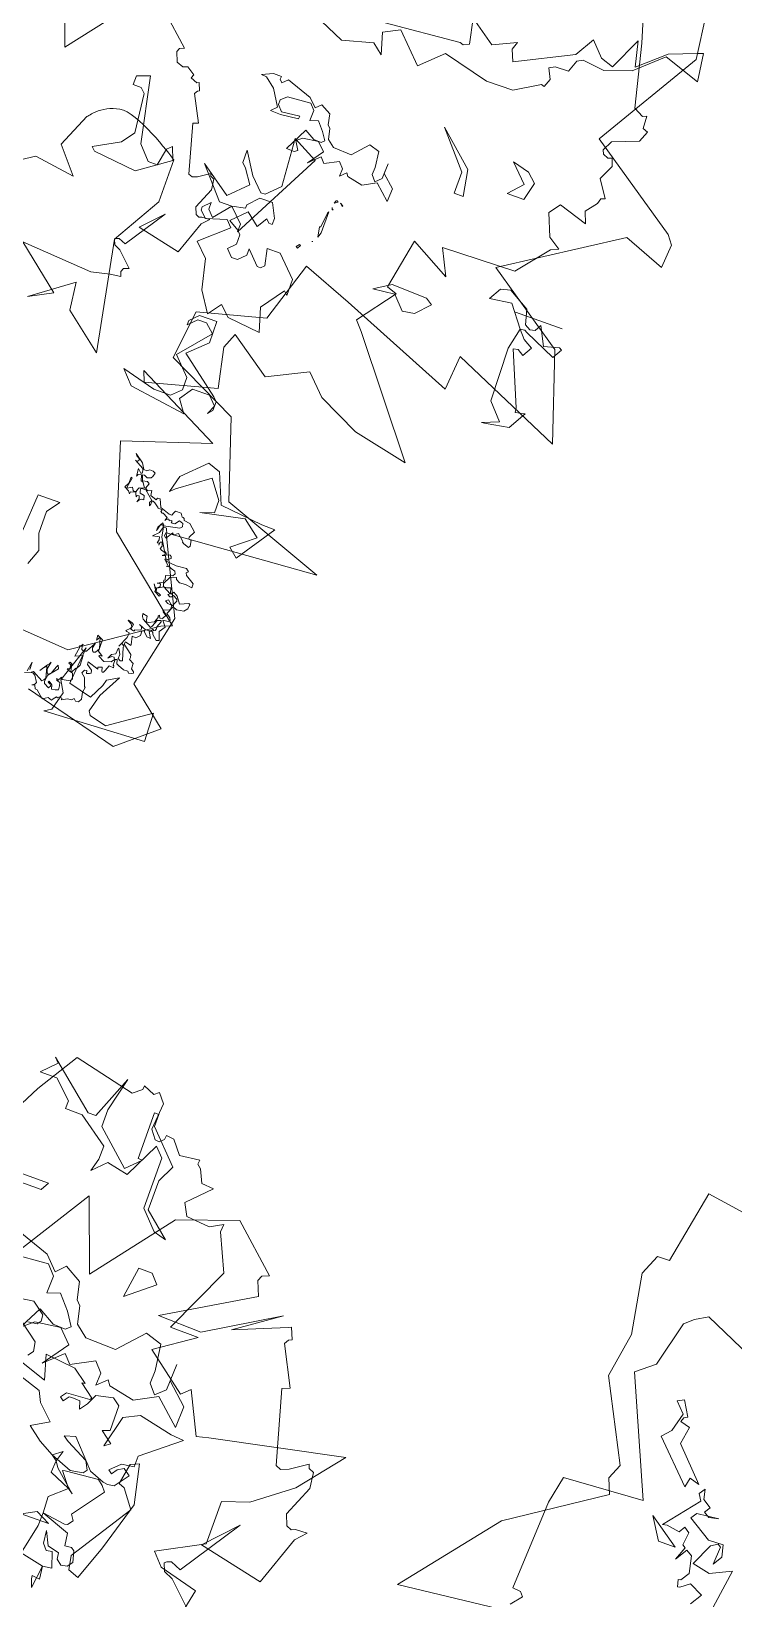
# Model space of a CAD drawing. Header units: metres. Extents: x -71 to 881, y -503 to 661.
# Drawn here: x 257.68 to 260.84, y 305.52 to 312.58 of the extents above; entities that cross this region are included whole.
import ezdxf

# ---------------------------------------------------------------- set-up
doc = ezdxf.new("R2010")
doc.units = ezdxf.units.M
doc.layers.add('ARBRE', color=100, linetype='Continuous', lineweight=13, true_color=0x00ff3f)

# ---------------------------------------------------------------- blocks, each defined once
blk = doc.blocks.new('WMF2', base_point=(0, 0.01))
at = {"color": 251, "lineweight": 0, "true_color": 0x636466}
for points in [[(81.23, -212.64), (86.45, -202.37)], [(202.85, -164.87), (210.8, -168.41), (212.43, -167.44), (213.62, -166.42), (215.13, -160.27), (217.5, -158.38), (210.72, -142.97), (221.5, -142.28), (222.26, -138.6), (222.84, -126.51), (221.75, -126.41), (221.24, -125.83), (222.46, -124.38)], [(62.22, -27.79), (49.27, -24.43), (44.16, -28.75), (49.49, -33.04), (47.38, -42.86), (52.22, -53.02), (31.88, -54.47), (45.91, -59.56), (49.4, -70.11), (59.14, -74.81), (58.34, -81.44), (49.36, -83.76), (46.84, -91.88), (40.14, -89.34), (24.4, -82.93), (24.01, -87.6), (8.81, -80.93), (12.69, -92.64), (23.58, -100.08), (8.83, -109.56), (3.27, -107.44), (3.01, -110.61), (3.9, -111.79), (16.57, -120.44), (8.22, -134.47), (9.81, -146.85)], [(41.63, -148.52), (39.67, -158.01), (44.92, -159.4), (46.44, -161.06), (40.43, -164.26), (40.42, -170.12), (36.91, -171.27), (31.95, -175.08), (27.13, -180.99), (44.83, -177.37), (46.41, -176.96), (49.12, -182.48), (50.2, -181.46), (55.69, -185.68), (50.55, -189.17), (54.41, -189.22), (50.23, -198.2), (52.48, -203.12), (52.39, -204.21), (54.12, -203.26), (57.28, -203.53), (58.15, -205.15), (55.25, -208.11), (56.89, -208.24), (57.74, -209.97), (58.25, -210.45), (58.2, -211), (60.88, -210.67), (62.28, -212.43), (63.37, -212.54), (63.42, -211.98), (64, -211.48), (64.56, -211.53), (65.45, -212.71), (65.14, -216.33), (66.13, -217.51), (66.73, -217.02), (68.24, -217.69), (68.28, -217.15), (69.45, -216.26), (77.76, -218.17), (81.23, -212.64), (81.23, -212.64)], [(205.44, -181.84), (216.23, -183.49), (218.11, -173.58), (219.76, -173.52), (220.92, -170.8), (219.49, -162.84), (220.49, -156.77), (215.08, -146.26), (215.94, -144.26), (215.12, -142.21), (227.2, -134.24), (237.13, -121.84), (221.43, -123.58)], [(75.41, -35.48), (59.11, -34.32), (48.77, -41.31), (47.36, -41.88), (58.37, -50.92), (61.87, -62.25), (50.47, -66), (62.16, -71.92), (61.59, -70.48), (52.23, -72.98), (53.36, -78.3), (52.54, -80.39), (46.99, -76.49), (41.75, -79.1), (39.13, -76.49), (33.51, -73.76), (26.05, -72.12), (37.25, -86.3), (38.33, -87.51), (34.61, -92.45), (35.99, -92.94), (34.69, -99.75), (29.28, -96.73), (30.97, -100.19), (21.09, -100.49), (17.67, -104.7), (16.66, -105.12), (18.28, -106.23), (19.48, -109.18), (18.41, -110.67), (14.49, -109.41), (15.1, -110.95), (13.93, -112.47), (13.73, -113.15), (13.23, -113.37), (14.72, -115.61), (13.76, -117.64), (14.16, -118.66), (14.68, -118.45), (15.39, -118.76), (15.6, -119.27), (14.94, -120.61), (11.56, -121.96), (10.97, -123.39), (11.67, -123.68), (11.74, -125.32), (12.27, -125.11), (13.58, -125.77), (15.6, -134.05), (18.21, -142.77)], [(40.11, -155.63), (43.05, -158.46), (44.35, -159.02), (44.76, -160.04), (44.45, -160.3), (43.92, -160.51), (42.49, -159.91), (37.1, -168.03), (40.97, -163.9), (32.15, -161.95), (29.82, -168.64), (28.52, -170), (30.14, -169.93), (30.65, -169.72), (31.37, -170.03), (31.94, -171.46), (30.17, -175.61), (30.45, -177.74), (31.15, -178.04), (31.35, -178.56), (33.6, -177.07), (34.61, -176.66), (35.32, -176.96), (38.04, -186.65), (37.02, -187.05), (39.7, -192.27), (39.35, -192.88), (38.94, -193.04), (39.56, -194.57), (39.97, -194.4), (46.81, -191.62), (41.05, -195.63), (50.47, -189.97), (56.38, -190.15), (44.99, -196.88), (45.76, -198.84), (45.47, -199.54), (44.55, -199.92), (50.64, -205.39), (58.51, -202.62), (66.66, -192.17), (70.16, -201.76), (80.62, -185.19)], [(57.77, -28.84), (58.63, -30.3), (56.93, -35.37), (57.37, -30.33), (54.22, -29.5), (53.25, -31.47), (53.04, -32.3), (51.55, -33.16), (53.17, -30.11), (53.78, -27.79), (53.47, -27.25), (51.12, -26.63), (45.81, -30.31), (45.66, -26.44), (59.37, -25.77), (58.42, -26.33), (57.77, -28.84), (57.77, -28.84)], [(57.77, -59.77), (57.34, -59.74), (56.99, -59.99), (56.55, -59.99), (56.22, -59.81), (56.35, -59.33), (56.48, -59.08), (57.01, -58.91), (57.45, -59.12), (57.71, -59.07), (57.42, -58.35), (56.8, -58.47), (56.47, -58.28), (56.73, -57.56), (56.31, -57.33), (55.87, -57.53), (55.75, -56.92), (54.93, -56.6), (54.8, -56.85), (54.47, -56.9), (54, -55.88), (52.71, -55.43), (52.29, -55.4), (52.19, -55.8), (52.04, -56.06), (51.25, -56.07), (50.96, -55.61), (50.83, -55.62), (50.67, -55.53), (50.58, -55.28), (49.76, -55.18), (48.77, -54.33), (49.22, -53.47), (49.17, -53.21), (48.84, -53.17), (48.7, -52.42), (48.83, -52.17), (49.57, -52.45), (49.82, -52.58), (49.78, -52.67), (50.67, -53.46), (51.2, -53.08), (51.37, -53.18), (51.41, -53.31), (52.03, -52.33), (52.28, -52.54), (52.29, -52.9), (52.25, -52.99), (52.13, -53.02), (52.29, -53.33), (52.38, -53.6), (52.8, -53.6), (52.54, -52.26), (51.6, -50.66), (51.34, -50.52), (51.27, -50.28), (50.74, -50.44), (50.57, -50.33), (50.48, -50.06), (50.84, -49.82), (50.98, -49.78), (50.89, -49.52), (49.55, -49.37), (48.16, -49.5), (47.78, -49.18), (48, -48.98), (47.85, -48.67), (46.68, -47.94), (46.65, -47.37), (47.56, -47.53), (48.39, -47.43), (48.9, -47.71), (48.98, -47.97), (49.76, -47.72), (50.3, -46.68), (50.19, -46.3), (49.75, -46.27), (49.22, -46.45), (49.02, -45.79), (48.86, -45.72), (48.68, -46.06), (48.07, -45.73), (47.44, -44.86), (46.32, -45.35), (46.14, -45.25), (46.23, -44.64), (46.6, -44.17), (47.56, -44.03), (48.1, -44.22), (48.58, -43.15), (48.01, -42.73), (47.85, -42.43), (48.07, -42.2), (48.76, -42.13), (48.17, -41.4), (48.71, -40.58), (48.32, -39.48), (48.7, -39.37), (49.37, -39.95), (49.47, -40.2), (49.63, -40.29), (49.94, -40.13), (49.49, -39.35), (50.01, -39.4), (50.51, -39.88), (50.54, -40.02), (50.86, -39.85), (50.83, -39.28), (51.31, -38.78), (51.84, -38.83), (51.55, -37.7), (51.59, -37.62), (52.39, -37.81), (52.44, -37.5), (51.18, -36.52), (51.08, -36.13), (51.12, -35.83), (50.51, -35.51), (50.45, -34.8), (50.07, -34.49), (50.03, -34.34), (50.2, -34.23), (50.61, -34.11), (50.82, -34.33), (51.37, -34.3), (52.2, -34.62), (52.47, -34.77), (52.63, -35.28), (52.87, -35.21), (52.86, -34.42), (52.76, -34.37), (52.7, -34.11), (53.34, -34.14), (53.62, -33.41), (53.77, -33.15), (53.9, -33.1), (53.97, -33.15), (54.13, -33.69), (54.66, -33.51), (54.57, -33.25), (56.09, -33.72), (56.03, -33.37), (55.31, -32.87), (55.2, -32.49), (55.39, -32.36), (55.77, -32.24), (55.88, -32.62), (56.15, -32.56), (56.36, -32.12), (55.85, -31.63), (55.46, -30.55), (55.3, -30.46), (55.43, -29.76), (55.24, -28.88), (55.5, -28.39), (55.87, -28.34), (56.16, -28.62), (56.42, -28.33), (56.99, -28.28), (57.65, -27.88), (57.72, -28.12), (58.03, -28.17), (58.25, -27.98), (58.41, -28.05), (58.73, -27.66), (58.86, -27.41), (59.43, -27.6), (60.1, -27.17), (61.07, -28.04), (61.37, -28.09), (61.58, -28.52), (61.97, -28.4), (61.62, -28.65), (61.49, -28.9), (62.03, -29.74), (62.37, -29.92), (63.43, -29.61)], [(63.15, -29.91), (62.91, -31.2), (62.89, -30.2)], [(62.59, -29.93), (62.37, -30.14), (60.91, -29.37), (60.7, -29.58), (60.56, -29.85), (60.92, -31.25), (60.95, -31.35), (61.49, -30.77), (61.62, -30.52), (60.95, -31.58), (60.73, -31.77), (60.58, -32.05), (60.79, -31.06), (60.63, -30.55), (60.45, -30.45), (60.1, -30.71), (59.75, -31.73), (59.62, -31.98), (59.42, -31.56), (60.41, -30.31), (60.57, -29.63), (60.56, -29.41), (60.48, -29.15), (59.78, -28.78), (59.61, -29.12), (59.81, -29.35), (60.09, -29.48), (59.99, -29.66), (59.52, -29.31), (59.36, -28.78), (58.88, -28.85), (58.48, -28.96), (58.53, -29.53), (58.63, -29.93), (59.11, -30.07), (59.2, -30.34), (58.98, -30.11), (58.66, -30.69), (58.5, -30.4), (57.42, -30.59), (57.23, -30.94), (57.5, -31.63), (57.97, -31.77), (58.34, -31.96), (58.03, -32.11), (58.06, -32.48), (58.09, -32.59), (58.37, -32.72), (58.26, -32.91), (58, -32.77), (57.77, -31.77), (57.68, -31.73), (57.33, -32.4), (57.28, -32.27), (56.9, -32.97), (56.98, -34.3), (57.97, -33.85), (57.74, -35.15), (57.85, -35.31), (57.61, -35.42), (57.47, -35.67), (57.52, -35.37), (57.39, -34.96), (57.14, -34.83), (56.74, -34.96), (56.01, -36.34), (56.16, -35.64), (56.04, -35.25), (55.87, -35.15), (55.61, -35.22), (55.28, -35.83), (55.72, -37.28), (56, -36.77), (56.07, -37.45), (55.3, -37.06), (55.27, -35.48), (54.61, -35.03), (54.96, -35), (55.02, -34.9), (54.16, -34.45), (53.24, -34.74), (53.05, -35.07), (52.92, -35.12), (53.11, -35.44), (53.43, -35.41), (53.84, -35.06), (53.53, -35.66), (53.04, -35.95), (52.98, -36.7), (52.93, -36.78), (52.55, -36.04), (52.54, -35.47), (52.19, -35.28), (51.91, -35.35), (52.44, -37.08), (52.39, -37.16), (52.45, -37.28), (52.71, -37.43), (52.87, -37.29), (53.01, -37.03), (52.38, -38.45), (52.36, -39.1), (52.67, -39.15), (52.85, -39.25), (52.39, -39.66), (52.26, -39.92), (52.49, -40.27), (53.02, -40.55), (52.98, -40.64), (52.41, -40.45), (52.16, -40.32), (52.31, -39.62), (51.9, -39.53), (51.76, -39.57), (51.81, -39.69), (51.02, -39.94), (51.02, -40.16), (51.11, -40.42), (51.46, -40.59), (50.47, -40.19), (49.85, -40.29), (49.72, -40.33), (49.57, -40.61), (49.49, -40.55), (49.46, -40.43), (49.28, -40.54), (49.15, -40.81), (49.22, -41.05), (48.9, -41.88), (48.95, -42.01), (49.46, -41.85), (49.82, -40.94), (49.95, -40.7), (51.24, -41.37), (51.43, -41.67), (51.53, -42.07), (50.86, -41.92), (50.77, -41.24), (50.48, -41.18), (49.74, -41.56), (49.46, -42.27), (49.5, -42.42), (49.41, -42.59), (49.24, -42.27), (48.89, -42.32), (48.63, -42.83), (49.09, -43.19), (49.12, -43.32), (49.21, -43.37), (48.38, -43.7), (48.25, -43.95), (48.36, -44.36), (48.89, -44.41), (49.31, -44.64), (48.96, -44.87), (48.46, -44.41), (48.27, -44.32), (47.88, -45.08), (47.97, -45.33), (48.55, -45.65), (48.68, -45.4), (48.96, -45.31), (49.3, -45.49), (49.06, -45.7), (50.1, -46.26), (50.9, -45.79), (50.93, -45.72), (50.82, -45.31), (50.42, -45.22), (50.17, -45.09), (50.28, -44.9), (51.03, -45.31), (51.03, -45.54), (51.44, -46.19), (51.18, -45.85), (51.02, -45.76), (50.63, -46.1), (50.58, -46.17), (50.67, -46.44), (50.83, -46.52), (51.09, -46.45), (50.35, -46.83), (50.42, -47.09), (50.26, -47.21), (50.42, -47.72), (49.49, -48.01), (49.31, -48.35), (49.49, -48.67), (50.03, -48.84), (50.3, -48.99), (50.77, -48.92), (50.44, -48.95), (51.22, -49.71), (51.11, -49.74), (51.31, -50.19), (51.71, -50.04), (51.65, -50.13), (51.4, -50.23), (51.47, -50.48), (52.03, -50.67), (52.29, -50.82), (52.12, -51.17), (52.29, -51.69), (52.54, -51.59), (52.57, -51.17), (52.63, -51.43), (52.9, -51.36), (52.76, -51.82), (52.87, -52.23), (53.49, -52.1), (53.75, -52.03), (53.04, -52.74), (52.85, -53.52), (52.92, -53.78), (53.01, -53.82), (53.28, -53.74), (53.5, -52.87), (53.5, -53.31), (53.09, -54.09), (52.87, -53.87), (52.85, -53.74), (50.74, -54.16), (50.47, -54.45), (50.6, -54.86), (51.14, -55.04), (51.55, -54.48), (51.91, -54.45), (52.09, -54.54), (52.03, -54.61), (52.09, -54.76), (52.39, -54.6), (52.42, -54.73), (52.51, -54.77), (52.77, -54.69), (52.92, -54.44), (52.77, -54.92), (53.44, -55.27), (53.59, -55.23), (53.84, -55.36), (53.75, -55.52), (53.79, -55.66), (54.35, -55.63), (54.31, -55.72), (54.95, -56.16), (55.21, -56.29), (55.34, -56.28), (55.36, -55.82), (55.49, -55.58), (55.61, -55.96), (55.42, -56.31), (56.6, -57.37), (57.04, -57.37), (57.3, -57.31), (57.27, -56.95), (57.18, -56.7), (56.58, -56.58), (56.42, -56.07), (56.77, -56.03), (57.04, -55.74), (57.17, -55.49), (57.04, -55.96), (57.15, -56.34), (57.42, -56.28), (57.5, -56.1), (57.66, -56.41), (57.75, -56.66), (58.41, -56.45), (58.45, -56.16), (58.7, -56.5), (59.31, -56.82), (58.99, -57.43), (58.98, -58.29), (58.79, -58.19), (59.04, -56.9), (58.99, -56.77), (58.39, -57.11), (58.15, -56.74), (57.97, -56.66), (57.71, -56.74), (57.66, -57.05), (57.53, -57.31), (56.88, -57.52), (57.28, -58.16), (57.46, -58.26), (57.59, -58.22), (57.82, -59.01), (58.22, -58.91), (58.37, -58.64), (58.47, -59.68), (57.96, -59.2), (57.81, -59.24), (57.85, -59.58), (57.93, -59.84), (59.21, -60.53), (58.92, -60.47), (58.77, -60.73), (58.88, -60.98), (59.17, -61.05), (59.42, -61.39), (58.22, -60.54), (57.77, -59.77), (57.77, -59.77)], [(69.94, -46.89), (69.59, -52), (66.59, -52), (67.83, -50.32), (67.83, -47.34), (67.04, -45.22), (67.83, -43.11)], [(40.86, -56.38), (43.16, -58.19), (49.01, -56.98), (47.19, -57.59), (47.19, -59.3), (49.01, -61.74), (53.04, -58.82), (53.65, -58.19), (53.04, -60.53), (50.1, -63.43), (48.41, -62.83), (46.7, -58.82), (40.86, -58.19), (39.03, -58.19), (42.55, -52.98), (43.78, -54.06), (40.86, -56.38), (40.86, -56.38)], [(64.7, -71.27), (60.09, -70.06), (57.77, -70.06), (56.55, -71.27), (56.55, -72.98), (58.86, -75.3), (55.34, -79.44), (56.55, -80.53), (57.77, -80.53), (58.86, -79.44), (58.86, -80.05), (57.77, -81.14), (55.34, -81.14), (55.34, -78.22), (57.77, -75.92), (52.42, -71.77), (51.91, -71.27), (51.91, -70.06), (52.42, -69.46), (51.91, -70.67), (53.02, -71.77), (55.34, -71.77), (56.55, -70.06), (55.34, -68.37), (63.01, -69.46), (64.7, -71.27), (64.7, -71.27)], [(68.73, -71.99), (73.89, -76.06), (74.34, -79.76), (79.68, -75.87), (76.6, -77.49), (82.66, -82.33), (73, -81.67), (70.51, -82.25), (69.1, -82.43), (69.35, -83.04), (69.14, -83.51), (68.47, -83.79), (70.41, -85.67), (71.27, -86.04), (71.55, -86.71), (71.33, -86.9), (71, -87.03), (70.05, -86.62), (66.45, -92.02), (69.04, -89.28), (63.17, -87.99), (61.62, -92.45), (60.75, -93.34), (61.84, -93.29), (62.18, -93.16), (62.64, -93.37), (63.02, -94.3), (61.86, -97.06), (62.03, -98.49), (62.51, -98.7), (62.64, -99.03), (64.13, -98.04), (64.8, -97.78), (65.29, -97.98), (67.08, -104.41), (66.4, -104.68), (68.19, -108.14), (67.94, -108.55), (67.68, -108.66), (68.1, -109.68), (68.37, -109.56), (69.29, -109.9), (69.08, -110.38), (70.18, -111.12), (70.78, -110.87), (71.7, -111.21), (72.22, -112.5), (72.02, -112.99), (71.4, -113.23), (75.46, -116.88)], [(80.69, -115.04), (86.12, -108.09), (88.43, -114.47)], [(89.03, -90.71), (84.85, -93.45), (79.38, -92.64), (82.27, -96.02), (80.34, -100.54), (80.31, -100.55), (80.25, -100.64), (80.17, -100.76), (80.05, -100.9), (79.89, -101.09), (79.68, -101.28), (79.47, -101.5), (79.2, -101.73), (78.93, -101.95), (78.6, -102.17), (78.25, -102.36), (77.89, -102.55), (77.49, -102.7), (77.07, -102.81), (76.62, -102.9), (76.15, -102.93), (75.62, -102.89), (75.04, -102.76), (74.41, -102.57), (73.74, -102.32), (73.05, -102.03), (72.35, -101.7), (71.67, -101.35), (70.98, -101), (70.34, -100.64), (69.73, -100.29), (69.19, -99.97), (68.7, -99.67), (68.31, -99.43), (68.02, -99.24), (67.83, -99.11), (67.77, -99.08), (67.77, -93.28), (71.55, -86.71), (68.73, -71.99), (68.73, -71.99)], [(18.5, -90.74), (17.84, -93.61), (20.02, -96.45), (22.98, -96.02), (22.05, -97.63), (20.72, -98), (17.93, -96.37), (17.41, -94.37), (16.65, -93.94), (15.97, -94.11), (15.49, -94.96), (14.21, -92.52), (12.21, -93.06), (11.86, -92.86), (12.6, -91.6), (16.89, -93.51), (17.23, -93.72), (17.84, -93.61), (16.91, -92.52), (15.64, -91.79), (16.37, -90.52), (17.22, -91.02), (17.83, -90.91), (14.87, -83.79), (14.78, -83.17), (13.49, -83.45), (14.87, -81.07), (17.86, -80.56), (18.47, -80.47), (16.28, -81.33), (18.28, -83.52), (18.5, -90.74), (18.5, -90.74)], [(55.55, -83.45), (56.85, -81.67), (58.61, -84.37), (59.53, -88.36), (61.31, -90.12), (57.78, -93.28), (58.61, -94.11), (61.31, -93.28), (62.23, -94.11), (62.23, -94.58), (61.31, -95.5), (61.31, -94.58), (60.48, -93.73), (58.61, -95.97), (56.85, -96.33), (56.85, -96.8), (55.55, -98.2), (53.79, -98.2), (52.87, -96.33), (52.87, -95.5), (53.33, -95.5), (53.79, -95.97), (54.63, -94.58), (56.39, -95.97), (58.23, -94.11), (56.85, -93.28), (56.39, -92.81), (56.39, -91.51), (57.31, -90.59), (56.39, -89.66), (55.55, -89.66), (54.63, -90.59), (54.63, -91.51), (52.87, -89.66), (52.41, -89.66), (51.93, -90.12), (52.41, -92.34), (50.63, -92.34), (47.94, -89.66), (47.94, -87.42), (48.41, -87.89), (50.63, -84.84), (49.71, -81.67), (54.16, -82.15), (55.55, -83.45), (55.55, -83.45)], [(30.71, -93.26), (29.79, -92.67), (31.51, -90.88), (33.12, -90.61), (34.74, -92.37), (37.69, -92.07), (35.5, -93.43), (30.71, -93.26), (30.71, -93.26)], [(48.48, -94.16), (48.71, -93.73), (48.96, -93.86), (48.64, -94.24), (48.48, -94.16), (48.48, -94.16)], [(58.61, -95.97), (60.32, -95.97), (63.86, -99.98), (59.71, -97.06), (57.39, -99.38), (58.61, -101.21), (59.21, -101.81), (59.21, -103.52), (57.39, -100.59), (55.69, -98.89), (55.08, -98.89), (53.39, -100.59), (53.87, -107.05), (50.45, -105.22), (56.79, -93.05), (56.79, -94.14), (58.61, -95.97), (58.61, -95.97)], [(12.72, -95.5), (19.16, -95.5), (12.72, -95.5), (12.72, -95.5)], [(46.51, -96.62), (46.65, -96.16), (46.74, -95.97), (46.95, -97.29), (46.8, -97.34), (46.58, -99.41), (46.49, -99.57), (46.51, -96.62), (46.51, -96.62)], [(47.28, -95.16), (47.15, -95.21), (47.28, -95.16), (47.28, -95.16)], [(78.38, -97.12), (74.97, -98.96), (73.76, -100.65), (74.37, -105.9), (74.97, -106.51), (76.08, -106.51), (76.08, -107.72), (74.37, -108.33), (72.54, -99.56), (70.84, -97.73), (69.62, -97.73), (69.14, -100.05), (68.53, -100.65), (67.9, -98.96), (72.05, -96.02), (77.9, -96.64), (78.38, -97.12), (78.38, -97.12)], [(46.06, -100), (46.17, -99.95), (46.26, -100.23), (46.22, -100.08), (46.06, -100), (46.06, -100)], [(45.08, -100.81), (45.46, -101.12), (45.03, -100.9), (45.08, -100.81), (45.08, -100.81)], [(45.94, -101.27), (45.76, -101.16), (46.23, -100.87), (46.06, -101.21), (45.94, -101.27), (45.94, -101.27)], [(41.84, -105.25), (43.62, -104.29), (45.73, -104.74), (46.01, -105.12), (46.77, -104.41), (46.73, -105.44), (47.43, -106.2), (49.22, -105.25), (49.85, -105.94), (51.28, -104.6), (49.82, -106.67), (50.87, -107.74), (52.95, -107.44), (53.69, -106.82), (53.01, -105.71), (53.39, -105.43), (54.48, -105.47), (52.9, -108.54), (51.53, -107.75), (50.51, -107.72), (50.13, -108.07), (50.82, -109.11), (51.79, -110.25), (52.85, -109.93), (52.79, -111.31), (53.49, -112.07), (56.63, -111.82), (57.39, -111.12), (57.42, -110.48), (56.72, -109.72), (54.29, -109.98), (54.31, -109.62), (56.73, -109.36), (58.12, -109.4), (57.43, -110.12), (58.73, -112.28), (60.09, -113.37), (60.82, -113.4), (59.39, -114.07), (58.29, -114.03), (58.31, -113.66), (57.96, -113.28), (57.27, -113.98), (53.82, -112.76), (52.77, -111.68), (52.09, -112.38), (50.71, -111.59), (50.41, -110.19), (50.06, -109.81), (49.75, -108.42), (48.76, -107.65), (46.27, -107.55), (44.45, -109.59), (43.06, -109.17), (42.78, -107.03), (42.83, -106.03), (42.2, -105.27), (41.44, -105.97), (41.35, -108.07), (41.41, -106.7), (39.72, -105.17), (39.79, -103.4), (41.84, -105.25), (41.84, -105.25)], [(41.84, -105.25), (41.63, -105.03), (41.84, -105.25), (41.84, -105.25)], [(31.94, -110.31), (36.07, -115.05), (31.32, -110.9), (30.71, -107.38), (31.94, -107.38), (31.94, -110.31), (31.94, -110.31)], [(23.77, -111.52), (26.08, -113.84), (23.77, -113.24), (22.56, -112.13), (23.16, -109.69), (25.47, -109.69), (23.77, -111.52), (23.77, -111.52)], [(48.11, -125.21), (37.91, -126.12), (37.44, -125.97), (36.67, -126.35), (37.35, -129.67), (33.92, -127.23), (30.88, -128.65), (31.23, -127.59), (30.59, -126.09), (23.17, -129.77), (21.67, -132.34), (19.86, -130.44), (18.12, -129.86), (16.15, -134.19), (15.36, -130.85), (11.87, -133.9), (8.32, -135.28), (7.59, -135.54), (7.07, -131.77), (12.02, -133.45), (15.55, -130.27), (19.06, -129.03), (22.02, -129.38), (22.79, -129), (23.33, -127.38), (25.15, -127.33), (25.92, -126.95), (25.23, -125.56), (25.63, -124.43), (26.08, -124.57), (29.34, -122.59), (32.94, -122.53), (39.22, -124.13), (42.07, -121.37), (45.72, -125.04), (47.88, -123.97), (47.05, -121.13), (48.46, -122.25), (52.55, -121.18), (59.04, -124.03)], [(200.36, -132.4), (199.38, -133.95), (201.26, -134.85), (202.39, -133.98), (202.72, -133.9), (202.93, -134.84), (202.59, -134.91), (201.88, -136.06), (202.37, -138.31), (203.19, -138.84), (204.17, -137.22), (203.51, -139.04), (203.93, -139.29), (203.69, -141.03), (204.43, -141.55), (204.96, -140.74), (206.69, -141.04), (207.29, -140.91), (203.63, -145.45), (204.17, -146.3), (203.66, -147.12), (203.34, -145.79), (202.2, -145.06), (202.72, -144.26), (201.92, -143.8), (200.66, -144.08), (203.6, -143.77), (204.12, -142.96), (200.96, -141), (198.96, -141.1), (198.59, -139.51), (199.36, -138.28), (199.2, -140.69), (199.61, -140.96), (200.47, -140.41), (201.83, -137.47), (199.42, -136.95), (196.65, -138.27), (197.74, -130.97)], [(208.87, -141.57), (204.74, -138.66), (207.06, -138.66), (208.87, -141.57), (208.87, -141.57)], [(208.96, -155.15), (209.4, -154.92), (209.63, -154.33), (208.3, -153.97), (208.67, -151.63), (204.64, -147.41), (205.96, -147.79), (206.24, -146.5), (211.37, -151.69), (210.33, -152.81), (209.63, -155.34), (210.96, -156.71), (210.11, -157.18), (208.96, -155.15), (208.96, -155.15)], [(59.93, -151.15), (60.32, -152.23), (60.38, -152.67), (59.29, -152.55), (59.49, -154.26), (58.26, -154.43), (58.99, -156.48), (59.78, -156.36), (60.39, -157.12), (60.6, -158.84), (59.69, -157), (58.12, -156.61), (58.04, -155.76), (57.3, -155.21), (56.47, -155.37), (55.94, -156.07), (56.34, -157.53), (56.79, -157.86), (57.66, -157.75), (57.9, -159.41), (61.78, -160.83), (58.66, -160.38), (58.28, -160.48), (57.75, -161.18), (58.26, -161.95), (55.2, -166.06), (55.75, -166.8), (56.5, -167.36), (60.96, -166.95), (61.31, -166.89), (59.77, -164.96), (59.07, -164.44), (62, -167.02), (62.51, -167.79), (63.26, -168.35), (60.34, -167.25), (58.66, -167.5), (58.28, -168), (58.89, -169.15), (61.9, -170.7), (62.6, -171.21), (61.18, -171.65), (57.84, -168.06), (55.81, -167.24), (55.17, -167.15), (54.29, -167.27), (52.87, -169.18), (53.82, -169.88), (54.6, -169.37), (55.15, -168.63), (55.66, -169.01), (54.32, -170.26), (52.66, -170.5), (52.66, -171.97), (47.81, -175.9), (49.56, -176.04), (54.15, -177.07), (56.26, -176.06), (57.34, -171.75), (56.54, -172.31), (58.19, -173.55), (57.21, -173.91), (57.26, -177.31), (58.26, -178.06), (60.53, -177.56), (61.17, -176.18), (61.91, -175.17), (62.25, -176.19), (63.37, -176.26), (63.72, -176.21), (64.28, -175.46), (64.78, -175.83), (64.22, -176.58), (61.08, -176.8), (60.89, -177.07), (62.8, -178.48), (62.37, -178.54), (64.31, -180), (68.46, -180.44), (67.52, -177.18), (71.39, -178.5)], [(70.65, -179.51), (70.12, -180.21), (70.34, -181.46), (74.19, -184.37)], [(72.12, -183.59), (70.89, -183.77), (70.51, -184.27), (70.59, -185.1), (72.3, -186.38), (76.95, -185.71)], [(70.82, -176.69), (67.68, -175.65), (66.98, -174.25), (64.97, -172.31), (67.26, -170.98), (65.32, -169.52), (63.26, -168.35), (62.04, -169.25), (62.51, -167.79), (62.6, -166.17), (59.77, -164.96), (61.9, -163.05), (61.78, -160.83), (61.83, -159.09), (62.73, -154.97), (59.49, -154.26), (59.93, -151.15), (59.93, -151.15)], [(56.45, -156.83), (51.18, -165.09), (52.99, -167.49), (53.79, -167.78), (53.24, -170.6), (52.14, -171.11), (51.01, -165.85), (52.98, -159.15), (54.67, -154.45), (56.12, -154.97), (56.45, -156.83), (56.45, -156.83)], [(62.6, -160.74), (60.66, -159.76), (64.44, -159.76), (62.6, -160.74), (62.6, -160.74)], [(52.76, -180.21), (55.75, -178.63), (59.24, -179.37), (59.71, -180), (60.98, -178.83), (60.92, -180.53), (62.07, -181.8), (65.07, -180.21), (66.12, -181.35), (68.53, -179.14), (66.06, -182.57), (67.81, -184.35), (71.26, -183.89), (72.51, -182.83)], [(73.83, -180.56), (71.19, -185.7), (68.92, -184.4), (67.21, -184.32), (66.57, -184.91), (67.73, -186.66), (69.36, -188.54), (71.08, -188), (71, -190.33), (72.16, -191.6), (77.42, -191.2)], [(78.5, -194.76), (72.73, -192.72), (70.97, -190.94), (69.83, -192.11), (67.56, -190.81), (67.04, -188.46), (66.45, -187.83), (65.94, -185.49), (64.29, -184.21), (60.16, -184.05), (57.09, -187.45), (54.82, -186.75), (54.35, -183.2), (54.41, -181.49), (53.37, -180.24), (52.1, -181.39), (51.95, -184.94), (52.04, -182.63), (49.22, -180.06), (49.34, -177.15), (52.76, -180.21), (52.76, -180.21)], [(59.05, -195.06), (57.96, -193.84), (61.5, -190.92), (60.89, -195.06), (59.05, -195.06), (59.05, -195.06)], [(62.92, -202.64), (62.92, -209.57), (64.13, -210.8), (66.44, -206.05), (69.38, -206.67), (71.07, -204.94), (70.59, -206.67), (70.59, -208.49), (74.6, -211.4), (76.92, -211.4), (76.92, -212.49), (79.35, -214.81), (81.66, -214.81), (79.84, -216.64), (80.44, -217.25), (73.99, -211.89), (72.89, -211.89), (70.59, -217.73), (71.68, -213.12), (71.68, -210.8), (67.05, -206.67), (65.23, -208.49), (65.83, -208.49), (65.83, -214.81), (65.23, -214.81), (65.23, -213.12), (61.21, -208.97), (62.31, -206.67), (62.31, -202.64), (58.89, -199.71), (60.6, -200.21), (62.92, -202.64), (62.92, -202.64)], [(80.95, -201.5), (75.73, -201.5), (76.34, -200.42), (80.95, -200.42), (80.95, -201.5), (80.95, -201.5)]]:
    blk.add_lwpolyline(points, dxfattribs=at)

msp = doc.modelspace()

# ---------------------------------------------------------------- block references
at = {"layer": 'ARBRE', "color": 251, "lineweight": 5, "true_color": 0x636466, "xscale": 0.03451886634015593, "yscale": 0.03451886634015593, "zscale": 0.03451886634015593, "rotation": 160.1685466476646}
for p in [(259.3597, 307.9869), (257.8542, 299.9629), (265.5977, 298.854)]:
    msp.add_blockref('WMF2', p, dxfattribs=at)

doc.saveas('drawing.dxf')
